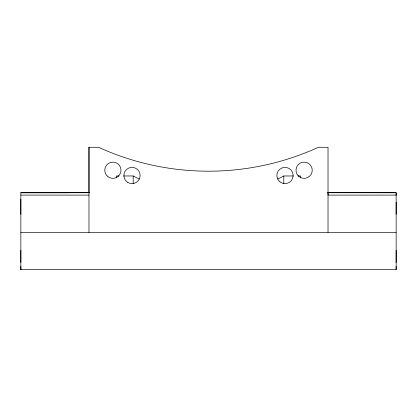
<?xml version="1.0" encoding="UTF-8"?>
<svg xmlns="http://www.w3.org/2000/svg" width="417" height="417" viewBox="0 0 417 417"><rect width="100%" height="100%" fill="white"/><g stroke="black" fill="none" stroke-linecap="round" stroke-linejoin="round"><path stroke-width="0.63" d="M20.85 266.421L20.85 269.716L20.85 192.706L89.311 192.706L20.85 192.753L68.659 192.753M20.85 262.543L20.85 250.33M20.85 214.385L20.85 199.17M88.977 192.706L88.977 147.284L98.537 147.284A264.863 264.863 0 0 0 318.463 147.284L328.023 147.284L328.023 232.358M328.023 192.706L328.023 195.093L396.15 195.093M20.85 269.622L396.15 269.622L396.15 266.421M396.15 262.543L396.15 250.33M396.15 214.385L396.15 202.172M396.15 195.146L396.15 192.706L327.689 192.706L396.15 192.753L396.15 269.622M119.043 175.969L116.468 175.969L116.468 177.913M123.547 175.969L133.2 175.969A159.617 159.617 0 0 0 139.304 179.07M277.696 179.07A159.617 159.617 0 0 0 283.8 175.969L293.453 175.969M297.957 175.969L300.532 175.969L300.532 177.913M20.85 195.093L88.977 195.093M20.85 232.358L396.15 232.358M283.8 175.969L283.8 183.782M133.2 175.969L133.2 183.782M88.977 147.284L88.977 232.358M107.138 175.979A8.126 8.126 0 0 0 120.732 172.336A8.126 8.126 0 0 0 110.781 162.385A8.126 8.126 0 0 0 107.138 175.979M127.43 182.208A8.126 8.126 0 0 0 140.112 176.099A8.126 8.126 0 0 0 128.478 168.171A8.126 8.126 0 0 0 127.43 182.208M280.021 181.921A8.126 8.126 0 0 0 293.047 176.584A8.126 8.126 0 0 0 281.913 167.973A8.126 8.126 0 0 0 280.021 181.921M298.369 175.979A8.126 8.126 0 0 0 311.968 172.336A8.126 8.126 0 0 0 302.012 162.385A8.126 8.126 0 0 0 298.369 175.979"/></g></svg>
